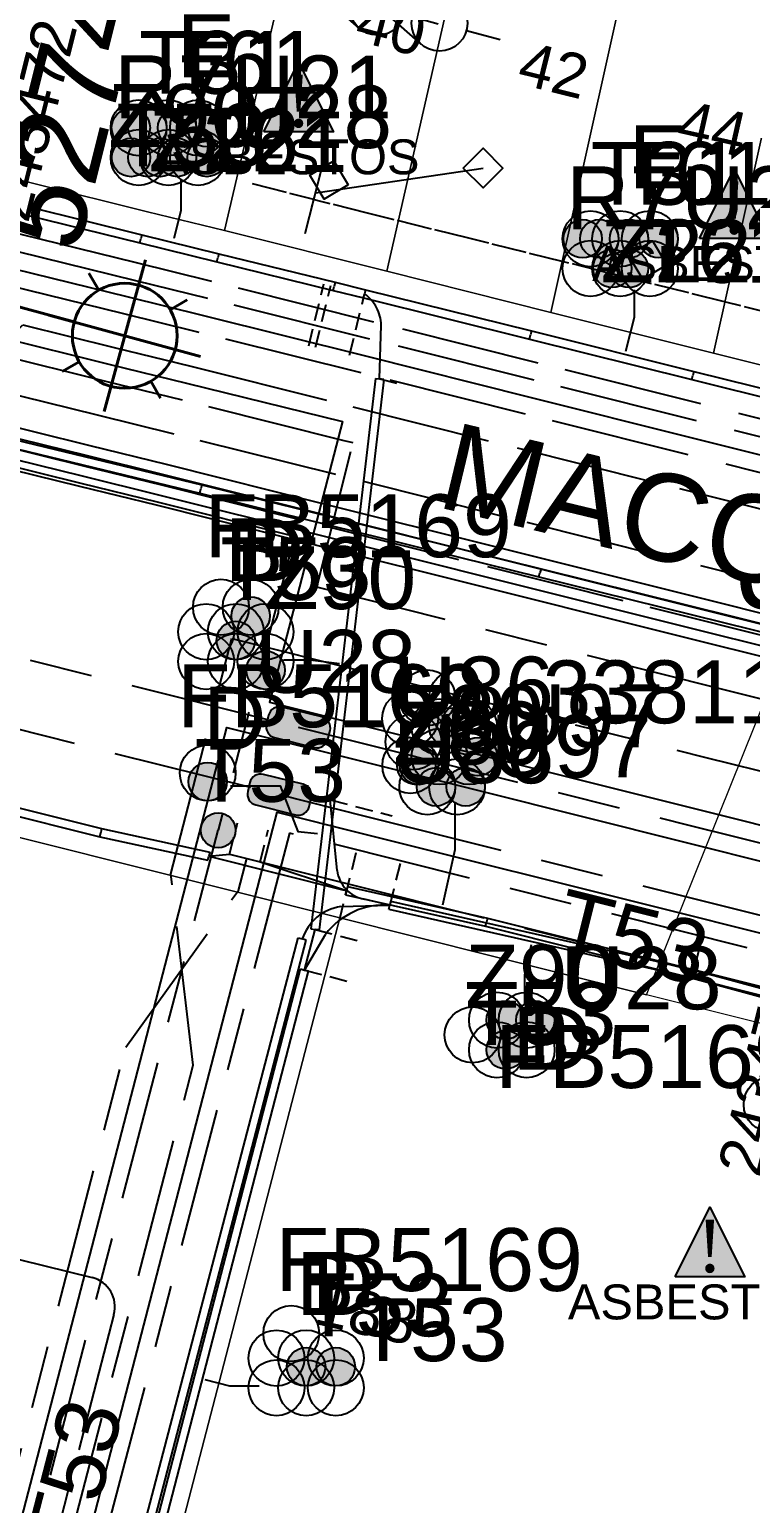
# Model space of a CAD drawing. Header units: metres. Extents: x 313711 to 315840, y 6256069 to 6257554.
# Drawn here: x 315198.37 to 315219.02, y 6256519.27 to 6256561.46 of the extents above; entities that cross this region are included whole.
import ezdxf
from ezdxf.enums import TextEntityAlignment as Align

# ---------------------------------------------------------------- set-up
doc = ezdxf.new("R2010")
doc.units = ezdxf.units.M
for name, pattern in [('Cable Exist OH', [1, 1, 0]), ('Cable Exist UG', [8.2, 4, -1.2, 1.8, -1.2]), ('DASHED', [0.75, 0.5, -0.25])]:
    doc.linetypes.add(name, pattern=pattern)
doc.layers.get('0').update_dxf_attribs({"color": 6})
for name, color, linetype in [('_User DUCT CONFIGS', 7, 'Continuous'), ('_User EARTHING', 7, 'Continuous'), ('Duct_SP_EXT', 7, 'Continuous'), ('Equip_HV_EXT', 7, 'Continuous'), ('Equip_LV_EXT', 7, 'Continuous'), ('Equip_SP_SL_EXT', 7, 'Continuous'), ('Mains_HV_EXT', 7, 'Continuous'), ('Mains_LV_EXT', 7, 'Continuous'), ('Mains_SL_EXT', 7, 'Continuous'), ('Mains_TR_EXT', 7, 'Continuous'), ('Services_SP_EXT', 7, 'Continuous'), ('SupportsUG_SP_LV_SL_EXT', 7, 'Continuous'), ('Trench_SP_EXT', 7, 'Continuous'), ('UG_Details_SP_MISC', 7, 'Continuous')]:
    doc.layers.add(name, color=color, linetype=linetype)
for name, color, linetype, lineweight in [('Cadastre Buildings_SP_EXT', 9, 'Continuous', 5), ('Cadastre Land Parcels_SP_EXT', 9, 'Continuous', 5), ('Cadastre Road Names_SP_HV_LV_SL_EXT', 9, 'Continuous', 5), ('Cadastre Roads_SP_EXT', 9, 'Continuous', 5)]:
    doc.layers.add(name, color=color, linetype=linetype, lineweight=lineweight)
doc.layers.add('UNKNOWN_FEATURES', color=1, linetype='DASHED', plot=False)
doc.styles.add('COLUMN_LABEL', font='arial.ttf')
doc.styles.add('iecARIAL', font='arial.ttf', dxfattribs={"height": 2})
doc.styles.add('iecNAME', font='times.ttf')
doc.styles.add('POLE_LABEL', font='arial.ttf')
doc.styles.get("Standard").update_dxf_attribs({"font": 'arial.ttf'})
doc.linetypes.add('Cable E UG', pattern='A,6,-0.5,["E",Standard,S=1.7,R=0,X=0.5,Y=-1],-2.9', length=9.4)
doc.linetypes.add('Cable P UG', pattern='A,6,-0.5,["P",Standard,S=1.7,R=0,X=0.5,Y=-1],-2.9', length=9.4)

# ---------------------------------------------------------------- blocks, each defined once
blk = doc.blocks.new('COLUMN_EXT')
blk.add_hatch(color=256).paths.add_polyline_path([(-1.485, 1.485), (-1.485, -1.485), (1.485, -1.485), (1.485, 1.485)])
blk.add_lwpolyline([(-1.485, -1.485), (1.485, -1.485), (1.485, 1.485), (-1.485, 1.485)], close=True)
for tag, height, style, flags, p in [('ASSET_NUM', 2.5, 'COLUMN_LABEL', 8, (2, 2)), ('STRUCTURE_PLANT_NUMBER', 0.2, 'POLE_LABEL', 9, (1.813, 0.031)), ('STREET_CODE', 0.2, 'COLUMN_LABEL', 9, (1.813, -0.2))]:
    blk.add_attdef(tag, text='', height=height, dxfattribs=dict(style=style, flags=flags)).set_placement(p, align=Align.MIDDLE_LEFT)
at = {"flags": 9}
for tag, p in [('OWNED_BY', (1.813, -0.6)), ('STATE', (1.813, -0.8)), ('COLUMN_TYPE', (1.813, -0.4)), ('STREETNAME', (1.813, -1.6)), ('USAGE', (1.813, -1)), ('LEGEND', (1.813, -1.2)), ('LOCATION', (1.813, -1.4)), ('SUBURB', (1.813, -1.8)), ('NOTES', (1.813, -2))]:
    blk.add_attdef(tag, text='', height=0.2, dxfattribs=at).set_placement(p, align=Align.MIDDLE_LEFT)
at = {"flags": 1}
blk.add_attdef('Z', (1.813, -2.351), '', height=0.2, dxfattribs=at)
blk = doc.blocks.new('DUCT_EXT')
blk.add_circle((0, 0.8), 0.8)
at = {"flags": 1}
blk.add_attdef('Z', (0, 0), '', height=0.2, dxfattribs=at)
at = {"flags": 9}
for tag, p in [('DUCT_CODE', (0, 0)), ('XSECT_TYPE', (0, -0.2)), ('FB_REFERENCE', (0, -0.4)), ('STATE', (0, -0.6)), ('NOTES', (0, -0.8))]:
    blk.add_attdef(tag, text='', height=0.2, dxfattribs=at).set_placement(p, align=Align.MIDDLE_LEFT)
blk = doc.blocks.new('SL_LANTERN_EXT')
at = {"lineweight": 40}
for p, q in [((0, 1.968), (0, 6.468)), ((-1.459, 5.676), (-1.061, 5.278)), ((1.458, 5.676), (1.06, 5.278)), ((-2.25, 4.218), (2.25, 4.218)), ((-1.459, 2.759), (-1.061, 3.157)), ((1.458, 2.759), (1.06, 3.157)), ((0, 0), (0, 2.721))]:
    blk.add_line(p, q, dxfattribs=at)
blk.add_circle((0, 4.218), 1.5, dxfattribs=at)
at = {"style": 'iecARIAL', "flags": 8}
blk.add_attdef('ASSET_NUM', (1.5, 1.5), '', height=2.5, dxfattribs=at)
for tag, p, height, flags in [('CONSTRUCTED_VOLTAGE', (0.981, -0.653), 0.2, 9), ('CONTROL_TYPE', (0.981, -0.853), 0.2, 9), ('LNUMBER', (2.181, -3.253), 2.5, 8), ('LANTERN_PURPOSE', (0.981, -1.053), 0.2, 9), ('LANTERN_TYPE', (0.981, -1.253), 0.2, 9), ('NO_PHASES', (0.981, -1.453), 0.2, 9), ('OPERATING_VOLTAGE', (0.981, -1.653), 0.2, 9), ('ORIENTATION', (0.981, -1.853), 0.2, 9), ('OWNED_BY', (0.981, -2.053), 0.2, 9), ('STATE', (0.981, -2.253), 0.2, 9), ('CEXIST', (0.981, -2.653), 0.2, 9), ('USAGE', (0.981, -2.453), 0.2, 9), ('CNEW', (0.981, -2.853), 0.2, 9), ('CNUMBER', (0.981, -3.053), 0.2, 9), ('CREMOVE', (0.981, -3.253), 0.2, 9), ('CREPLACE', (0.981, -3.453), 0.2, 9), ('LKINGHEIGHT', (0.981, -3.653), 0.2, 9), ('LBRACKET', (0.981, -3.853), 0.2, 9), ('LBRACKETVOCAB', (0.981, -4.053), 0.2, 9), ('LCATEGORY', (0.981, -4.253), 0.2, 9), ('LCHARGE1', (0.981, -4.453), 0.2, 9), ('LCHARGE1PERCENT', (0.981, -4.653), 0.2, 9), ('LCHARGE2', (0.981, -4.853), 0.2, 9), ('LCHARGE2PERCENT', (0.981, -5.053), 0.2, 9), ('LCHARGE3', (0.981, -5.253), 0.2, 9), ('LCHARGE3PERCENT', (0.981, -5.453), 0.2, 9), ('LEXIST', (0.981, -5.653), 0.2, 9), ('LLAMP', (0.981, -5.853), 0.2, 9), ('LLAMPVOCAB', (0.981, -6.053), 0.2, 9), ('LMAST', (0.981, -6.253), 0.2, 9), ('LMASTVOCAB', (0.981, -6.453), 0.2, 9), ('LNEW', (0.981, -6.653), 0.2, 9), ('LANTNUMBER', (0.981, -6.853), 0.2, 9), ('LOUTREACH', (0.981, -7.253), 0.2, 9), ('LOUTREACHVOCAB', (0.981, -7.453), 0.2, 9), ('LRATECODE', (0.981, -7.653), 0.2, 9), ('LREMOVE', (0.981, -7.853), 0.2, 9), ('LREPLACE', (0.981, -8.053), 0.2, 9), ('LTYPE', (0.981, -8.253), 0.2, 9), ('LTYPEVOCAB', (0.981, -8.453), 0.2, 9), ('LEGEND', (0.981, -8.653), 0.2, 9), ('LOCATION', (0.981, -8.853), 0.2, 9), ('NOTES', (0.981, -9.053), 0.2, 9), ('STREETNAME', (0.981, -9.253), 0.2, 9), ('SUBURB', (0.981, -9.453), 0.2, 1)]:
    blk.add_attdef(tag, p, '', height=height, dxfattribs=dict(flags=flags))
blk = doc.blocks.new('CCP_EXT')
at = {"flags": 9}
for tag, p in [('OWNED_BY', (0, -1)), ('USAGE', (0, -1.2)), ('LEGEND', (0, -1.4)), ('LIFE_SUPPORT', (0, -1.6)), ('STATE', (0, -1.8)), ('NOTES', (0, -2))]:
    blk.add_attdef(tag, text='', height=0.2, dxfattribs=at).set_placement(p, align=Align.MIDDLE_LEFT)
blk.add_wipeout([(0, 0.566), (0.566, 0), (0, -0.566), (-0.566, 0)])
blk.add_lwpolyline([(-0.566, 0), (0, 0.566), (0.566, 0), (0, -0.566), (-0.566, 0)])
at = {"flags": 1}
blk.add_attdef('Z', (0, 0), '', height=0.2, dxfattribs=at)
at = {"flags": 9}
for tag, p in [('CCP_TYPE', (0, 0)), ('CONSTRUCTED_VOLTAGE', (0, -0.2)), ('NO_PHASES', (0, -0.4)), ('OPERATING_VOLTAGE', (0, -0.6)), ('ORIENTATION', (0, -0.8))]:
    blk.add_attdef(tag, text='', height=0.2, dxfattribs=at).set_placement(p, align=Align.MIDDLE_LEFT)
blk = doc.blocks.new('HV_STJ_EXT')
h = blk.add_hatch(color=256)
edge = h.paths.add_edge_path()
edge.add_ellipse((-0.586, 0.131), major_axis=(0.226, 0.226), ratio=1, start_angle=45, end_angle=135)
edge.add_line((-0.906, 0.131), (-0.906, -0.131))
edge.add_ellipse((-0.586, -0.131), major_axis=(0.226, 0.226), ratio=1, start_angle=135, end_angle=225)
edge.add_line((-0.586, -0.451), (0.586, -0.451))
edge.add_ellipse((0.586, -0.131), major_axis=(-0.226, 0.226), ratio=1, start_angle=135, end_angle=225)
edge.add_line((0.906, -0.131), (0.906, 0.131))
edge.add_ellipse((0.586, 0.131), major_axis=(-0.226, 0.226), ratio=1, start_angle=225, end_angle=315)
edge.add_line((0.586, 0.451), (-0.586, 0.451))
blk.add_lwpolyline([(-0.906, 0.131), (-0.906, -0.131, 0.414214), (-0.586, -0.451), (0.586, -0.451, 0.414214), (0.906, -0.131), (0.906, 0.131, 0.414214), (0.586, 0.451), (-0.586, 0.451, 0.414214)], format="xyb", close=True)
for tag, flags, p in [('ORIENTATION', 9, (1.5, 0)), ('USAGE', 9, (1.5, -0.2)), ('LEGEND', 9, (1.5, -0.4)), ('Z', 1, (1.5, -0.8)), ('NOTES', 9, (1.5, -0.6))]:
    blk.add_attdef(tag, text='', height=0.2, dxfattribs=dict(flags=flags)).set_placement(p, align=Align.MIDDLE_LEFT)
blk = doc.blocks.new('WARNING_FEATURE_EXT')
h = blk.add_hatch(color=2)
h.dxf.hatch_style = 1
h.paths.add_polyline_path([(0.001, 1.995), (-0.994, -0.001), (0.997, -0.001)])
at = {"color": 18, "true_color": 0x000000}
blk.add_lwpolyline([(-0.994, -0.001), (0.001, 1.995), (0.997, -0.001)], close=True, dxfattribs=at)
at = {"color": 18, "true_color": 0x000000, "insert": (0.001, 0.872), "char_height": 1.5, "attachment_point": 5, "line_spacing_factor": 1.5, "style": 'iecNAME'}
blk.add_mtext_dynamic_manual_height_columns('!', width=1.5, gutter_width=4, heights=[0], dxfattribs=at)
at = {"color": 2, "flags": 1}
for tag, p in [('STATE', (1.191, 2.008)), ('HAZMAT_ID', (1.191, 0.723))]:
    blk.add_attdef(tag, p, '', height=0.8, dxfattribs=at)
at = {"color": 2}
blk.add_attdef('WARNING_TYPE', text='', height=1, dxfattribs=at).set_placement((-4.067, -1.217), (4.875, -1.217), align=Align.ALIGNED)
at = {"color": 2, "flags": 1}
blk.add_attdef('WARNING_DESC', text='', height=0.8, dxfattribs=at).set_placement((1.191, -0.562), align=Align.MIDDLE_CENTER)
blk = doc.blocks.new('End Shackle_EXT')
at = {"flags": 9}
for tag, p in [('OPERATING_VOLTAGE', (0, -0.6)), ('ORIENTATION', (0, -0.8)), ('OWNED_BY', (0, -1)), ('STATE', (0, -1.2)), ('USAGE', (0, -1.4)), ('NOTES', (0, -1.6))]:
    blk.add_attdef(tag, text='', height=0.2, dxfattribs=at).set_placement(p, align=Align.MIDDLE_LEFT)
blk.add_wipeout([(0, 0.253), (1.815, 0.253), (1.815, -0.253), (0, -0.253)])
blk.add_line((1.815, -1), (1.815, 1))
at = {"flags": 1}
blk.add_attdef('Z', (0, 0), '', height=0.2, dxfattribs=at)
at = {"flags": 9}
for tag, p in [('CONNECTOR_TYPE', (0, 0)), ('CONSTRUCTED_VOLTAGE', (0, -0.2)), ('NO_PHASES', (0, -0.4))]:
    blk.add_attdef(tag, text='', height=0.2, dxfattribs=at).set_placement(p, align=Align.MIDDLE_LEFT)
blk = doc.blocks.new('CABLE_LARGE_EXT')
h = blk.add_hatch(color=256)
edge = h.paths.add_edge_path()
edge.add_arc((0, 0.55), 0.55, 0, 360)
blk.add_circle((0, 0.55), 0.55)
at = {"flags": 1}
blk.add_attdef('Z', (0, 0), '', height=0.2, dxfattribs=at)
at = {"flags": 9}
for tag, p in [('COND_CODE', (0, 0)), ('STATE', (0, -0.4)), ('FB_REFERENCE', (0, -0.2)), ('XSECT_SIZE', (0, -0.6)), ('NOTES', (0, -0.8))]:
    blk.add_attdef(tag, text='', height=0.2, dxfattribs=at).set_placement(p, align=Align.MIDDLE_LEFT)
blk = doc.blocks.new('CONNECTOR_NODE_EXT')
h = blk.add_hatch(color=256)
edge = h.paths.add_edge_path()
edge.add_arc((0, 0), 0.5, 0, 360)
blk.add_circle((0, 0), 0.5)
at = {"flags": 1}
blk.add_attdef('Z', (0, 0), '', height=0.2, dxfattribs=at)
at = {"flags": 9}
for tag, p in [('CONNECTOR_TYPE', (0, 0)), ('CONSTRUCTED_VOLTAGE', (0, -0.2)), ('NO_PHASES', (0, -0.4)), ('OPERATING_VOLTAGE', (0, -0.6)), ('ORIENTATION', (0, -0.8)), ('SUBTYPE', (0, -1)), ('USAGE', (0, -1.2)), ('NOTES', (0, -1.4))]:
    blk.add_attdef(tag, text='', height=0.2, dxfattribs=at).set_placement(p, align=Align.MIDDLE_LEFT)
blk = doc.blocks.new('LV_UG_DFUSE_CLOSED_EXT')
for points in [[(5.04, 0.726), (2.156, -0.717)], [(5.049, -0.707), (2.156, 0.717)], [(1, 0), (0, 0)], [(6.2, 0.013), (7.2, 0.013)]]:
    blk.add_lwpolyline(points)
for centre in [(1.8, 0), (5.4, 0.011)]:
    blk.add_circle(centre, 0.8)
at = {"flags": 9}
for tag, p in [('ACTUAL_STATUS', (0, 0)), ('CONSTRUCTED_VOLTAGE', (0, -0.2)), ('NO_PHASES', (0, -0.4)), ('OPERATING_VOLTAGE', (0, -0.6)), ('ORIENTATION', (0, -0.8)), ('STATE', (0, -1)), ('SWITCH_TYPE', (0, -1.2)), ('USAGE', (0, -1.4)), ('NOTES', (0, -1.6))]:
    blk.add_attdef(tag, text='', height=0.2, dxfattribs=at).set_placement(p, align=Align.MIDDLE_LEFT)
at = {"flags": 1}
blk.add_attdef('Z', (0, 0), '', height=0.2, dxfattribs=at)

msp = doc.modelspace()

# ---------------------------------------------------------------- linework, layer by layer
at = {"layer": '_User DUCT CONFIGS'}
for points in [[(315202.708, 6256557.157), (315202.708, 6256556.268), (315202.505, 6256555.475)], [(315215.683, 6256554.007), (315215.683, 6256553.216), (315215.436, 6256552.242)], [(315205.646, 6256543.423), (315206.403, 6256543.423), (315207.243, 6256543.317)], [(315204.124, 6256539.811), (315205.546, 6256539.811), (315206.053, 6256538.501), (315206.619, 6256538.449)], [(315210.555, 6256539.312), (315210.555, 6256537.976), (315210.2, 6256536.4)], [(315212.556, 6256533.592), (315212.556, 6256534.405), (315212.748, 6256535.275)], [(315204.948, 6256522.629), (315204.107, 6256522.629), (315203.401, 6256522.81)]]:
    msp.add_lwpolyline(points, dxfattribs=at)
at = {"layer": 'Cadastre Buildings_SP_EXT', "linetype": 'Continuous'}
msp.add_lwpolyline([(315217.956, 6256552.201), (315222.929, 6256550.959), (315223.004, 6256551.299), (315222.868, 6256551.333), (315225.501, 6256563.175), (315229.86, 6256583.651), (315225.2, 6256584.671), (315217.956, 6256552.201)], close=True, dxfattribs=at)
at = {"layer": 'Cadastre Land Parcels_SP_EXT', "linetype": 'Continuous'}
for points in [[(315213.651, 6256576.67), (315214.246, 6256579.387), (315214.196, 6256579.398), (315214.533, 6256580.878), (315215.687, 6256586.749), (315211.871, 6256587.582), (315209.671, 6256578.634), (315206.823, 6256567.965), (315205.978, 6256564.354), (315203.954, 6256555.703), (315208.599, 6256554.541), (315213.651, 6256576.67)], [(315216.025, 6256565.593), (315220.823, 6256585.627), (315215.687, 6256586.749), (315214.533, 6256580.878), (315214.196, 6256579.398), (315214.246, 6256579.387), (315213.651, 6256576.67), (315208.599, 6256554.541), (315213.304, 6256553.363), (315216.025, 6256565.593)], [(315225.2, 6256584.671), (315220.823, 6256585.627), (315216.025, 6256565.593), (315213.304, 6256553.363), (315217.956, 6256552.201), (315225.2, 6256584.671)], [(315176.306, 6256570.139), (315174.965, 6256564.576), (315176.203, 6256562.542), (315198.527, 6256557.041), (315201.753, 6256556.245), (315203.954, 6256555.703), (315205.978, 6256564.354), (315202.376, 6256565.239), (315193.188, 6256567.501), (315192.844, 6256566.122), (315176.306, 6256570.139)], [(315221.13, 6256511.074), (315226.394, 6256531.243), (315216.042, 6256533.835), (315207.255, 6256536.036), (315199.169, 6256504.943), (315202.436, 6256504.133), (315218.293, 6256500.204), (315221.13, 6256511.074)]]:
    msp.add_lwpolyline(points, close=True, dxfattribs=at)
msp.add_lwpolyline([(315200.68, 6256463.133), (315196.583, 6256482.691), (315196.171, 6256485.723), (315196.091, 6256488.783), (315196.251, 6256491.84), (315196.65, 6256494.874), (315197.328, 6256497.859), (315199.169, 6256504.943), (315207.255, 6256536.036), (315184.182, 6256541.818), (315163.464, 6256546.982)], dxfattribs=at)
at = {"layer": 'Duct_SP_EXT'}
for p, q in [((315198.364, 6256556.381), (315201.591, 6256555.585)), ((315198.307, 6256556.148), (315201.533, 6256555.352)), ((315201.533, 6256555.352), (315201.562, 6256555.468)), ((315201.591, 6256555.585), (315201.562, 6256555.468)), ((315201.591, 6256555.585), (315203.792, 6256555.043)), ((315201.533, 6256555.352), (315203.734, 6256554.81)), ((315203.792, 6256555.043), (315203.763, 6256554.926)), ((315203.792, 6256555.043), (315207.124, 6256554.225)), ((315203.734, 6256554.81), (315203.763, 6256554.926)), ((315203.734, 6256554.81), (315207.067, 6256553.992)), ((315207.067, 6256553.992), (315207.096, 6256554.109)), ((315207.124, 6256554.225), (315207.096, 6256554.109)), ((315207.124, 6256554.225), (315207.997, 6256554.009)), ((315207.067, 6256553.992), (315207.939, 6256553.776)), ((315207.939, 6256553.776), (315207.968, 6256553.893)), ((315207.939, 6256553.776), (315207.968, 6256553.893)), ((315207.939, 6256553.776), (315212.69, 6256552.6)), ((315207.997, 6256554.009), (315207.968, 6256553.893)), ((315207.997, 6256554.009), (315207.968, 6256553.893)), ((315207.997, 6256554.009), (315212.748, 6256552.833)), ((315185.808, 6256552.637), (315203.308, 6256548.427)), ((315212.69, 6256552.6), (315212.719, 6256552.717)), ((315212.69, 6256552.6), (315217.342, 6256551.442)), ((315212.748, 6256552.833), (315212.719, 6256552.717)), ((315212.748, 6256552.833), (315217.4, 6256551.674)), ((315185.752, 6256552.403), (315203.252, 6256548.193)), ((315217.4, 6256551.674), (315217.371, 6256551.558)), ((315217.4, 6256551.674), (315222.112, 6256550.5)), ((315208.279, 6256551.473), (315206.864, 6256539.426)), ((315208.517, 6256551.445), (315207.103, 6256539.398)), ((315208.279, 6256551.473), (315208.398, 6256551.459)), ((315208.517, 6256551.445), (315208.398, 6256551.459)), ((315217.342, 6256551.442), (315217.371, 6256551.558)), ((315217.342, 6256551.442), (315222.054, 6256550.267)), ((315203.252, 6256548.193), (315203.28, 6256548.31)), ((315203.308, 6256548.427), (315203.28, 6256548.31)), ((315203.308, 6256548.427), (315213.019, 6256546.026)), ((315203.252, 6256548.193), (315212.961, 6256545.794)), ((315212.961, 6256545.794), (315212.99, 6256545.91)), ((315212.961, 6256545.794), (315227.521, 6256542.184)), ((315213.019, 6256546.026), (315212.99, 6256545.91)), ((315213.019, 6256546.026), (315227.579, 6256542.416)), ((315196.414, 6256539.35), (315200.381, 6256538.356)), ((315196.47, 6256539.584), (315200.435, 6256538.59)), ((315206.864, 6256539.427), (315206.429, 6256535.717)), ((315207.103, 6256539.399), (315206.667, 6256535.689)), ((315206.864, 6256539.427), (315206.984, 6256539.413)), ((315206.864, 6256539.426), (315206.984, 6256539.412)), ((315207.103, 6256539.399), (315206.984, 6256539.413)), ((315207.103, 6256539.398), (315206.984, 6256539.412)), ((315200.435, 6256538.59), (315200.408, 6256538.473)), ((315200.435, 6256538.59), (315203.531, 6256537.917)), ((315200.381, 6256538.356), (315200.408, 6256538.473)), ((315200.381, 6256538.356), (315203.48, 6256537.683)), ((315203.48, 6256537.683), (315203.506, 6256537.8)), ((315203.531, 6256537.917), (315203.506, 6256537.8)), ((315207.423, 6256536.695), (315207.449, 6256536.812)), ((315207.475, 6256536.929), (315207.449, 6256536.812)), ((315207.475, 6256536.929), (315211.483, 6256536.028)), ((315207.423, 6256536.695), (315211.428, 6256535.795)), ((315208.659, 6256536.282), (315208.686, 6256536.399)), ((315208.712, 6256536.516), (315208.686, 6256536.399)), ((315208.712, 6256536.516), (315217.203, 6256534.596)), ((315208.659, 6256536.282), (315217.145, 6256534.363)), ((315211.483, 6256536.028), (315211.456, 6256535.911)), ((315211.483, 6256536.028), (315219.632, 6256533.988)), ((315206.429, 6256535.717), (315206.548, 6256535.703)), ((315206.667, 6256535.689), (315206.548, 6256535.703)), ((315211.428, 6256535.795), (315211.456, 6256535.911)), ((315211.428, 6256535.795), (315219.576, 6256533.754)), ((315198.372, 6256506.099), (315206.064, 6256535.459)), ((315198.605, 6256506.04), (315206.297, 6256535.399)), ((315206.064, 6256535.459), (315206.18, 6256535.429)), ((315206.297, 6256535.399), (315206.18, 6256535.429)), ((315198.554, 6256505.44), (315206.13, 6256534.572)), ((315198.787, 6256505.38), (315206.362, 6256534.511)), ((315206.13, 6256534.572), (315206.246, 6256534.541)), ((315206.362, 6256534.511), (315206.246, 6256534.541)), ((315217.145, 6256534.363), (315217.174, 6256534.48)), ((315217.145, 6256534.363), (315226.309, 6256531.863)), ((315217.203, 6256534.596), (315217.174, 6256534.48)), ((315217.203, 6256534.596), (315226.372, 6256532.094))]:
    msp.add_line(p, q, dxfattribs=at)
at = {"layer": 'Mains_HV_EXT', "linetype": 'Cable Exist UG'}
for points in [[(315196.545, 6256506.476), (315197.377, 6256509.908), (315197.377, 6256509.908), (315203.057, 6256531.815), (315202.416, 6256537.294), (315204.166, 6256544.026), (315208.956, 6256542.826), (315208.956, 6256542.826), (315217.742, 6256540.626), (315228.095, 6256538.034), (315232.467, 6256536.938), (315236.695, 6256535.877), (315240.211, 6256534.997), (315244.417, 6256533.942), (315248.86, 6256532.828), (315257.627, 6256530.63), (315264.429, 6256528.927), (315296.471, 6256520.913), (315314.97, 6256516.283), (315328.776, 6256512.832), (315332.858, 6256511.809), (315354.205, 6256506.469), (315355.15, 6256506.232)], [(315205.529, 6256539.561), (315207.984, 6256538.946), (315216.771, 6256536.745), (315216.771, 6256536.745), (315227.123, 6256534.154), (315231.494, 6256533.058), (315231.494, 6256533.058), (315235.723, 6256531.997), (315239.239, 6256531.117), (315243.444, 6256530.062), (315247.887, 6256528.948), (315256.655, 6256526.75), (315263.458, 6256525.047), (315295.5, 6256517.032), (315313.999, 6256512.403), (315327.805, 6256508.952), (315331.886, 6256507.929), (315353.235, 6256502.588), (315359.157, 6256501.107), (315372.834, 6256497.689)], [(315195.071, 6256509.05), (315201.124, 6256532.328), (315201.124, 6256532.328), (315204.351, 6256536.817), (315204.592, 6256537.734), (315207.498, 6256537.006), (315207.498, 6256537.006), (315216.285, 6256534.805), (315226.637, 6256532.214), (315231.008, 6256531.118), (315235.236, 6256530.057), (315238.752, 6256529.177), (315242.958, 6256528.122), (315247.4, 6256527.008), (315256.169, 6256524.81)]]:
    msp.add_lwpolyline(points, dxfattribs=at)
at = {"layer": 'Mains_HV_EXT', "linetype": 'Cable P UG'}
for points in [[(315189.156, 6256441.621), (315186.465, 6256445.044), (315179.6, 6256477.795), (315192.447, 6256480.488), (315192.447, 6256480.488), (315192.145, 6256481.926), (315191.679, 6256485.361), (315191.588, 6256488.842), (315191.766, 6256492.252), (315192.216, 6256495.667), (315192.955, 6256498.923), (315194.814, 6256506.076), (315195.254, 6256507.769), (315195.254, 6256507.769), (315204.022, 6256541.485), (315208.348, 6256540.401), (315217.135, 6256538.2), (315227.488, 6256535.609), (315231.859, 6256534.513), (315236.087, 6256533.452), (315239.603, 6256532.572), (315243.809, 6256531.517), (315248.251, 6256530.403), (315257.019, 6256528.205)], [(315191.242, 6256441.363), (315188.423, 6256445.455), (315181.967, 6256476.248), (315194.814, 6256478.941), (315194.117, 6256482.266), (315193.675, 6256485.522), (315193.589, 6256488.816), (315193.759, 6256492.069), (315194.187, 6256495.315), (315194.898, 6256498.45), (315196.75, 6256505.572), (315197.19, 6256507.265), (315205.459, 6256539.063), (315207.862, 6256538.461), (315216.65, 6256536.26), (315227.002, 6256533.669), (315231.372, 6256532.573), (315235.601, 6256531.512), (315239.117, 6256530.632), (315243.322, 6256529.577), (315247.765, 6256528.463), (315256.533, 6256526.265)]]:
    msp.add_lwpolyline(points, dxfattribs=at)
at = {"layer": 'Mains_LV_EXT', "linetype": 'Cable Exist UG'}
for points in [[(315202.397, 6256502.083), (315194.841, 6256504.207), (315203.773, 6256538.54)], [(315227.142, 6256533.118), (315226.88, 6256533.183), (315205.818, 6256538.457), (315196.172, 6256501.661), (315215.456, 6256496.786), (315217.419, 6256498.36)]]:
    msp.add_lwpolyline(points, dxfattribs=at)
at = {"layer": 'Trench_SP_EXT', "linetype": 'Cable Exist UG'}
for points in [[(315208.398, 6256551.459), (315208.441, 6256552.996), (315208.441, 6256552.996, 0.237742), (315207.968, 6256553.893)], [(315188.318, 6256543.739), (315184.752, 6256544.642), (315184.752, 6256544.642, 0.42093), (315179.636, 6256541.638), (315179.636, 6256541.638), (315178.629, 6256537.661), (315178.629, 6256537.661, 0.136755), (315178.643, 6256536.767), (315178.643, 6256536.767), (315180.02, 6256531.144), (315180.02, 6256531.144, 0.29935), (315180.698, 6256530.539), (315180.698, 6256530.539), (315200.165, 6256525.743), (315200.165, 6256525.743, -0.412505), (315200.789, 6256524.681), (315200.789, 6256524.681), (315195.824, 6256505.587), (315192.887, 6256483.079), (315198.074, 6256457.854)], [(315208.686, 6256536.399), (315207.955, 6256536.569), (315207.955, 6256536.569, -0.323428), (315207.179, 6256537.389), (315207.179, 6256537.389), (315206.984, 6256539.412)], [(315206.18, 6256535.429, -0.284455), (315207.282, 6256536.356), (315207.282, 6256536.356), (315208.686, 6256536.399)], [(315206.246, 6256534.541), (315206.843, 6256535.553), (315206.843, 6256535.553, -0.254146), (315208.686, 6256536.399)]]:
    msp.add_lwpolyline(points, format="xyb", dxfattribs=at)
for points in [[(315203.506, 6256537.8), (315204.102, 6256537.857), (315204.975, 6256537.638), (315207.449, 6256536.812)], [(315206.246, 6256534.541), (315206.548, 6256535.703)]]:
    msp.add_lwpolyline(points, dxfattribs=at)
at = {"layer": 'UG_Details_SP_MISC', "linetype": 'Cable Exist UG', "flags": 128}
msp.add_lwpolyline([(315203.506, 6256537.8), (315207.449, 6256536.812)], dxfattribs=at)
at = {"layer": 'UNKNOWN_FEATURES'}
for points in [[(315206.366, 6256552.407), (315206.803, 6256554.181)], [(315206.563, 6256552.372), (315206.997, 6256554.133)], [(315207.535, 6256552.138), (315207.968, 6256553.893)], [(315208.398, 6256551.459), (315208.98, 6256551.315)], [(315206.984, 6256539.413), (315208.76, 6256538.951)], [(315204.102, 6256537.857), (315204.327, 6256538.752)], [(315204.975, 6256537.638), (315205.205, 6256538.556)], [(315207.72, 6256537.893), (315207.255, 6256536.036)], [(315208.985, 6256537.593), (315208.686, 6256536.399)], [(315206.548, 6256535.703), (315207.817, 6256535.373)], [(315217.561, 6256535.204), (315217.367, 6256534.427)], [(315206.246, 6256534.541), (315207.538, 6256534.205)]]:
    msp.add_lwpolyline(points, dxfattribs=at)

# ---------------------------------------------------------------- block references
at = {"layer": '_User DUCT CONFIGS'}
for name, p, rotation in [('DUCT_EXT', (315202.295, 6256558.647), 90.0314743671105), ('CABLE_LARGE_EXT', (315201.822, 6256558.647), 90.0000000000002), ('CABLE_LARGE_EXT', (315202.295, 6256558.647), 89.95371849291912), ('DUCT_EXT', (315203.146, 6256558.647), 90.0314743671105), ('CABLE_LARGE_EXT', (315203.146, 6256558.647), 89.95371849291912), ('DUCT_EXT', (315203.996, 6256558.648), 90.0314743671105), ('CABLE_LARGE_EXT', (315203.996, 6256558.648), 89.95371849291912), ('DUCT_EXT', (315202.296, 6256557.797), 90.03147383350176), ('CABLE_LARGE_EXT', (315201.828, 6256557.797), 90.0000000000002), ('CABLE_LARGE_EXT', (315202.296, 6256557.797), 90.0000000000002), ('DUCT_EXT', (315203.146, 6256557.797), 90.0314743671105), ('CABLE_LARGE_EXT', (315202.667, 6256557.797), 89.95371849291912), ('CABLE_LARGE_EXT', (315203.146, 6256557.797), 89.95371849291912), ('DUCT_EXT', (315203.996, 6256557.798), 90.03147383350176), ('CABLE_LARGE_EXT', (315203.996, 6256557.798), 90.0000000000002), ('DUCT_EXT', (315215.236, 6256555.471), 90.0314743671105), ('DUCT_EXT', (315216.086, 6256555.472), 90.0314743671105), ('DUCT_EXT', (315216.936, 6256555.472), 90.0314743671105), ('CABLE_LARGE_EXT', (315214.763, 6256555.471), 90.0000000000002), ('DUCT_EXT', (315215.237, 6256554.621), 90.03147383350176), ('DUCT_EXT', (315216.087, 6256554.622), 90.0314743671105), ('DUCT_EXT', (315216.937, 6256554.622), 90.03147383350176), ('DUCT_EXT', (315203.854, 6256544.123), 0.03147436705543784), ('DUCT_EXT', (315204.704, 6256544.124), 0.03147383344699506), ('DUCT_EXT', (315203.429, 6256543.423), 0.03147436705543784), ('DUCT_EXT', (315204.279, 6256543.423), 0.03147436705543784), ('DUCT_EXT', (315205.129, 6256543.424), 0.03147383344699506), ('DUCT_EXT', (315203.43, 6256542.573), 0.03147383344699506), ('DUCT_EXT', (315204.28, 6256542.573), 0.03147436705543784), ('DUCT_EXT', (315205.13, 6256542.574), 0.03147436705543784), ('DUCT_EXT', (315210.564, 6256542.333), 90.0000000000002), ('DUCT_EXT', (315211.414, 6256542.333), 90.0000000000002), ('DUCT_EXT', (315210.071, 6256541.74), 90.0000000000002), ('DUCT_EXT', (315210.914, 6256541.498), 90.0000000000002), ('DUCT_EXT', (315211.764, 6256541.498), 90.0000000000002), ('DUCT_EXT', (315210.166, 6256541.073), 90.0000000000002), ('CABLE_LARGE_EXT', (315210.914, 6256541.498), 89.94501370041212), ('DUCT_EXT', (315210.077, 6256540.395), 90.0000000000002), ('DUCT_EXT', (315210.914, 6256540.648), 90.0000000000002), ('DUCT_EXT', (315211.764, 6256540.648), 90.0000000000002), ('CABLE_LARGE_EXT', (315211.764, 6256540.648), 89.96972528503073), ('DUCT_EXT', (315203.474, 6256539.382), 0.03147436705543784), ('CABLE_LARGE_EXT', (315209.995, 6256540.395), 90.00374356399374), ('CABLE_LARGE_EXT', (315210.077, 6256540.395), 90.00961709314949), ('DUCT_EXT', (315210.564, 6256539.783), 90.0000000000002), ('CABLE_LARGE_EXT', (315210.564, 6256539.783), 89.94501370041212), ('DUCT_EXT', (315211.414, 6256539.783), 90.0000000000002), ('CABLE_LARGE_EXT', (315211.414, 6256539.783), 90.0000000000002), ('DUCT_EXT', (315212.558, 6256533.109), 90.03147383350176), ('DUCT_EXT', (315213.408, 6256533.109), 90.0314743671105), ('DUCT_EXT', (315211.858, 6256532.683), 90.03147383350176), ('CABLE_LARGE_EXT', (315212.558, 6256533.109), 90.04387943399819), ('CABLE_LARGE_EXT', (315213.408, 6256533.109), 90.04387943399819), ('DUCT_EXT', (315212.558, 6256532.259), 90.0314743671105), ('DUCT_EXT', (315213.408, 6256532.259), 90.0314743671105), ('CABLE_LARGE_EXT', (315212.558, 6256532.259), 90.04387943399819), ('DUCT_EXT', (315220.424, 6256530.695), 90.03147383350176), ('DUCT_EXT', (315205.867, 6256523.334), 0.03147436705543784), ('DUCT_EXT', (315205.442, 6256522.634), 0.03147436705543784), ('DUCT_EXT', (315206.292, 6256522.635), 0.03147436705543784), ('DUCT_EXT', (315207.142, 6256522.635), 0.03147383344699506), ('DUCT_EXT', (315205.442, 6256521.784), 0.03147383344699506), ('DUCT_EXT', (315206.292, 6256521.785), 0.03147436705543784), ('DUCT_EXT', (315207.142, 6256521.785), 0.03147436705543784)]:
    msp.add_blockref(name, p, dxfattribs=dict(at, rotation=rotation))
for p in [(315204.704, 6256544.124), (315204.279, 6256543.423), (315205.13, 6256542.574), (315203.475, 6256539.382), (315206.292, 6256522.635), (315207.142, 6256522.635)]:
    msp.add_blockref('CABLE_LARGE_EXT', p, dxfattribs=at)
at = {"layer": '_User EARTHING'}
ref = msp.add_blockref('WARNING_FEATURE_EXT', (315217.855, 6256525.758), dxfattribs=at)
ref.add_attrib('WARNING_TYPE', 'ASBESTOS', (315213.788, 6256524.541), dxfattribs={"layer": '0', "color": 2, "height": 1})
at = {"layer": 'Equip_HV_EXT'}
for p, rotation in [((315206.066, 6256541.488), 165.9435834946314), ((315205.529, 6256539.561), 166.0362955160074)]:
    msp.add_blockref('HV_STJ_EXT', p, dxfattribs=dict(at, rotation=rotation))
at = {"layer": 'Equip_LV_EXT', "rotation": 344.772773445486}
for p in [(315203.123, 6256563.504), (315204.899, 6256563.049)]:
    msp.add_blockref('LV_UG_DFUSE_CLOSED_EXT', p, dxfattribs=at)
at = {"layer": 'Equip_LV_EXT'}
msp.add_blockref('CONNECTOR_NODE_EXT', (315203.773, 6256538.54), dxfattribs=at)
at = {"layer": 'Equip_SP_SL_EXT'}
ref = msp.add_blockref('SL_LANTERN_EXT', (315197.027, 6256553.806), dxfattribs=dict(at, rotation=254.7398498297249))
ref.add_attrib('ASSET_NUM', '52744', dxfattribs={"layer": '0', "height": 2.5, "rotation": 75.8923, "style": 'iecARIAL'}).set_placement((315198.527, 6256555.306), align=Align.MIDDLE_LEFT)
at = {"layer": 'SupportsUG_SP_LV_SL_EXT'}
ref = msp.add_blockref('COLUMN_EXT', (315197.027, 6256553.806), dxfattribs=dict(at, xscale=0.5, yscale=0.5, zscale=0.5, rotation=165.8949248817692))
ref.add_attrib('ASSET_NUM', '243472', dxfattribs={"layer": '0', "height": 1.25, "rotation": 75.9015, "style": 'COLUMN_LABEL'}).set_placement((315197.112, 6256556.195), align=Align.TOP_LEFT)
ref = msp.add_blockref('COLUMN_EXT', (315221.199, 6256536.152), dxfattribs=dict(at, xscale=0.5, yscale=0.5, zscale=0.5, rotation=165.9438568762627))
ref.add_attrib('ASSET_NUM', '243474', dxfattribs={"layer": '0', "height": 1.25, "rotation": 75.845, "style": 'COLUMN_LABEL'}).set_placement((315220.093, 6256534.371), align=Align.MIDDLE_RIGHT)

# ---------------------------------------------------------------- texts
at = {"layer": '_User DUCT CONFIGS'}
for s, p in [('E', (315202.588, 6256560.093)), ('T31', (315201.504, 6256559.619)), ('T61', (315202.354, 6256559.619)), ('R7', (315200.796, 6256558.919)), ('U21', (315204.142, 6256558.915)), ('E', (315215.529, 6256556.917)), ('T31', (315214.445, 6256556.443)), ('T61', (315215.295, 6256556.444)), ('U21', (315217.034, 6256555.743)), ('FB5169', (315203.377, 6256546.356)), ('B', (315203.965, 6256545.671)), ('D', (315204.415, 6256545.671)), ('T53', (315203.831, 6256545.128)), ('Z90', (315205.114, 6256544.871)), ('U28', (315204.829, 6256542.475)), ('FB5169', (315202.594, 6256541.49)), ('U86', (315208.777, 6256541.711)), ('338115', (315213.062, 6256541.602)), ('Z80', (315208.779, 6256540.902)), ('U97', (315211.925, 6256540.916)), ('D', (315203.339, 6256540.847)), ('Z80', (315208.783, 6256540.422)), ('U97', (315211.575, 6256540.052)), ('U86', (315208.788, 6256539.885)), ('T53', (315203.102, 6256539.356)), ('Z90', (315210.846, 6256533.463)), ('U28', (315213.581, 6256533.416)), ('T53', (315210.846, 6256532.394)), ('B', (315212.203, 6256531.684)), ('D', (315212.653, 6256531.684)), ('FB5169', (315211.707, 6256531.164)), ('FB5169', (315205.413, 6256525.353)), ('B', (315206.001, 6256524.667)), ('D', (315206.451, 6256524.667)), ('T53', (315206.171, 6256524.057)), ('T53', (315207.729, 6256523.346))]:
    msp.add_text(s, height=1.8, dxfattribs=at).set_placement(p)
at = {"layer": 'Cadastre Land Parcels_SP_EXT'}
for s, rotation, p in [('40', 345.6967, (315207.636, 6256561.156)), ('42', 346.0972, (315212.292, 6256559.922)), ('44', 347.3321, (315216.851, 6256558.235)), ('188', 347.2756, (315206.462, 6256524.43))]:
    msp.add_text(s, height=1.25, rotation=rotation, dxfattribs=at).set_placement(p)
at = {"layer": 'Cadastre Road Names_SP_HV_LV_SL_EXT'}
msp.add_text('MACQUARIE ST', height=2.5, rotation=346.4768, dxfattribs=at).set_placement((315209.969, 6256547.811))
at = {"layer": 'Mains_LV_EXT'}
for rotation, p in [(345.9433, (315213.315, 6256535.135)), (75.4234, (315199.972, 6256517.739))]:
    msp.add_text('T53', height=1.8, rotation=rotation, dxfattribs=at).set_placement(p)

# ---------------------------------------------------------------- next in the draw order: block references
at = {"layer": 'Services_SP_EXT'}
msp.add_blockref('CCP_EXT', (315211.359, 6256557.494), dxfattribs=at)
for p, rotation in [((315206.946, 6256557.152), 165.7040771526175), ((315216.072, 6256554.859), 166.0144282896159)]:
    msp.add_blockref('CCP_EXT', p, dxfattribs=dict(at, rotation=rotation))

# ---------------------------------------------------------------- next in the draw order: linework, layer by layer
at = {"layer": 'Cadastre Roads_SP_EXT', "linetype": 'Continuous'}
msp.add_lwpolyline([(315222.929, 6256550.959), (315217.956, 6256552.201), (315213.304, 6256553.364), (315208.599, 6256554.541), (315203.954, 6256555.703), (315201.753, 6256556.245), (315198.527, 6256557.041), (315176.203, 6256562.542), (315170.346, 6256555.388), (315169.366, 6256554.193), (315163.464, 6256546.982), (315184.182, 6256541.818), (315207.255, 6256536.036), (315216.042, 6256533.835), (315222.929, 6256550.959)], close=True, dxfattribs=at)
at = {"layer": 'Mains_HV_EXT', "linetype": 'Cable P UG'}
for points in [[(315095.804, 6256579.003), (315149.097, 6256565.906), (315153.843, 6256564.74), (315154.081, 6256565.711), (315175.605, 6256560.114), (315175.605, 6256560.114), (315197.929, 6256554.613), (315201.155, 6256553.818), (315203.352, 6256553.277), (315207.992, 6256552.116), (315212.698, 6256550.938), (315217.35, 6256549.775), (315222.323, 6256548.533), (315227.63, 6256547.207), (315243.432, 6256543.273), (315261.364, 6256538.791), (315282.052, 6256533.59), (315296.962, 6256529.842), (315315.067, 6256525.292), (315329.245, 6256521.73), (315335.423, 6256520.177), (315350.444, 6256516.402), (315367.946, 6256512.002), (315388.001, 6256506.948)], [(315095.685, 6256578.517), (315148.978, 6256565.42), (315153.723, 6256564.254), (315175.29, 6256558.84), (315175.126, 6256558.172), (315175.126, 6256558.172), (315197.45, 6256552.672), (315200.676, 6256551.876), (315202.87, 6256551.336), (315207.332, 6256550.239), (315205.244, 6256542.21), (315208.591, 6256541.371), (315217.378, 6256539.171), (315217.378, 6256539.171), (315227.731, 6256536.579), (315232.102, 6256535.483), (315236.33, 6256534.422), (315239.846, 6256533.542), (315244.052, 6256532.487), (315248.495, 6256531.373), (315257.262, 6256529.175), (315264.065, 6256527.472), (315296.106, 6256519.458), (315313.849, 6256515.017)], [(315385.486, 6256501.8), (315365.116, 6256506.93), (315353.477, 6256509.85), (315333.107, 6256514.94), (315319.755, 6256518.3), (315308.103, 6256521.251), (315296.496, 6256524.22), (315290.412, 6256525.729), (315280.694, 6256528.088), (315270.975, 6256530.448), (315258.331, 6256533.479), (315248.634, 6256535.931), (315233.126, 6256539.88), (315227.309, 6256541.33), (315220.966, 6256543.1), (315215.993, 6256544.342), (315211.339, 6256545.506), (315206.633, 6256546.683), (315202.003, 6256547.842), (315199.815, 6256548.38), (315196.588, 6256549.176), (315174.272, 6256554.675), (315147.768, 6256560.466), (315094.468, 6256573.565)], [(315385.608, 6256502.285), (315365.238, 6256507.415), (315353.599, 6256510.335), (315333.228, 6256515.425), (315319.878, 6256518.785), (315308.227, 6256521.735), (315296.618, 6256524.705), (315290.531, 6256526.214), (315280.812, 6256528.574), (315271.093, 6256530.934), (315258.45, 6256533.964), (315248.757, 6256536.415), (315233.248, 6256540.365), (315227.429, 6256541.815), (315221.038, 6256543.391), (315216.065, 6256544.633), (315211.412, 6256545.797), (315206.705, 6256546.974), (315202.075, 6256548.133), (315199.887, 6256548.672), (315196.66, 6256549.468), (315174.34, 6256554.967), (315147.836, 6256560.758), (315094.54, 6256573.856)]]:
    msp.add_lwpolyline(points, dxfattribs=at)
at = {"layer": 'Mains_LV_EXT', "linetype": 'Cable Exist OH'}
for points in [[(315215.955, 6256554.242), (315213.663, 6256554.813), (315210.949, 6256555.485)], [(315220.881, 6256553.015), (315218.317, 6256553.654), (315215.955, 6256554.242)]]:
    msp.add_lwpolyline(points, dxfattribs=at)
at = {"layer": 'Services_SP_EXT'}
msp.add_lwpolyline([(315206.048, 6256556.712), (315211.359, 6256557.494)], dxfattribs=at)

# ---------------------------------------------------------------- next in the draw order: block references
at = {"layer": '_User DUCT CONFIGS', "rotation": 89.95371849291912}
for p in [(315215.236, 6256555.471), (315216.086, 6256555.472), (315216.936, 6256555.472), (315215.608, 6256554.622), (315216.087, 6256554.622)]:
    msp.add_blockref('CABLE_LARGE_EXT', p, dxfattribs=at)
at = {"layer": '_User EARTHING'}
ref = msp.add_blockref('WARNING_FEATURE_EXT', (315206.075, 6256558.532), dxfattribs=at)
ref.add_attrib('WARNING_TYPE', 'ASBESTOS', (315202.009, 6256557.315), dxfattribs={"layer": '0', "color": 2, "height": 1})
ref = msp.add_blockref('WARNING_FEATURE_EXT', (315218.551, 6256555.476), dxfattribs=at)
ref.add_attrib('WARNING_TYPE', 'ASBESTOS', (315214.484, 6256554.259), dxfattribs={"layer": '0', "color": 2, "height": 1})

# ---------------------------------------------------------------- next in the draw order: texts
at = {"layer": '_User DUCT CONFIGS'}
for s, p in [('R7', (315213.737, 6256555.743)), ('Z22', (315214.723, 6256554.222)), ('T61', (315215.943, 6256554.21))]:
    msp.add_text(s, height=1.8, dxfattribs=at).set_placement(p)

# ---------------------------------------------------------------- next in the draw order: block references
at = {"layer": 'Mains_LV_EXT', "rotation": 345.7310210220567}
msp.add_blockref('End Shackle_EXT', (315204.754, 6256557.042), dxfattribs=at)

# ---------------------------------------------------------------- next in the draw order: linework, layer by layer
at = {"layer": 'Mains_HV_EXT', "linetype": 'Cable Exist UG'}
for points in [[(315206.066, 6256541.488), (315208.47, 6256540.886), (315217.257, 6256538.686), (315227.609, 6256536.094), (315231.98, 6256534.998), (315236.209, 6256533.937), (315239.725, 6256533.057), (315243.899, 6256532.012), (315249.346, 6256534.768), (315258.113, 6256532.57), (315264.914, 6256530.868), (315270.606, 6256529.444), (315273.682, 6256541.448), (315273.682, 6256541.448), (315279.733, 6256565.066), (315284.798, 6256584.832), (315298.033, 6256581.441)], [(315265.912, 6256526.495), (315263.943, 6256526.987), (315257.141, 6256528.69), (315248.373, 6256530.888), (315244.903, 6256535.882), (315240.697, 6256536.937), (315237.181, 6256537.817), (315232.953, 6256538.878), (315228.581, 6256539.974), (315218.228, 6256542.566), (315206.6, 6256545.498), (315207.635, 6256549.628), (315207.385, 6256549.691), (315202.75, 6256550.85), (315200.557, 6256551.39), (315197.33, 6256552.186), (315192.407, 6256553.399), (315187.79, 6256556.597), (315175.485, 6256559.629), (315172.135, 6256560.5), (315171.423, 6256557.572), (315153.246, 6256562.312), (315148.5, 6256563.478), (315095.208, 6256576.575)], [(315261.242, 6256538.306), (315243.311, 6256542.787), (315227.569, 6256546.707), (315227.569, 6256546.707), (315222.202, 6256548.048), (315217.229, 6256549.29), (315212.576, 6256550.453), (315207.871, 6256551.631), (315203.232, 6256552.791), (315201.035, 6256553.332), (315197.809, 6256554.128), (315192.821, 6256555.357), (315187.405, 6256554.632), (315187.405, 6256554.632), (315175.006, 6256557.687), (315173.079, 6256558.162), (315172.504, 6256555.682), (315152.888, 6256560.855), (315148.142, 6256562.021), (315094.85, 6256575.119)], [(315128.98, 6256560.668), (315136.418, 6256558.808), (315148.143, 6256555.948), (315151.784, 6256555.048), (315164.673, 6256551.834), (315185.394, 6256546.669), (315206.066, 6256541.488)], [(315128.494, 6256558.728), (315135.948, 6256556.864), (315147.675, 6256554.004), (315147.675, 6256554.004), (315151.302, 6256553.107), (315164.189, 6256549.893), (315184.909, 6256544.729), (315205.529, 6256539.561)]]:
    msp.add_lwpolyline(points, dxfattribs=at)
at = {"layer": 'Mains_HV_EXT', "linetype": 'Cable E UG'}
for points in [[(315385.852, 6256503.255), (315365.482, 6256508.385), (315353.841, 6256511.305), (315333.472, 6256516.395), (315320.122, 6256519.755), (315308.473, 6256522.705), (315296.862, 6256525.675), (315290.769, 6256527.186), (315281.048, 6256529.546), (315271.327, 6256531.906), (315258.69, 6256534.936), (315249.003, 6256537.385), (315233.492, 6256541.335), (315227.671, 6256542.785), (315221.184, 6256543.973), (315216.211, 6256545.215), (315211.557, 6256546.379), (315206.851, 6256547.556), (315202.22, 6256548.715), (315200.03, 6256549.254), (315196.804, 6256550.05), (315174.475, 6256555.552), (315147.652, 6256561.428), (315094.683, 6256574.439)], [(315385.974, 6256503.74), (315365.604, 6256508.87), (315353.963, 6256511.79), (315333.593, 6256516.88), (315320.245, 6256520.24), (315308.597, 6256523.189), (315296.984, 6256526.16), (315290.888, 6256527.671), (315281.166, 6256530.032), (315271.445, 6256532.392), (315258.809, 6256535.421), (315249.126, 6256537.869), (315233.614, 6256541.82), (315227.791, 6256543.27), (315221.247, 6256544.267), (315216.284, 6256545.507), (315211.63, 6256546.67), (315206.924, 6256547.848), (315202.292, 6256549.006), (315200.102, 6256549.546), (315196.875, 6256550.341), (315174.544, 6256555.844), (315148.039, 6256561.635), (315094.754, 6256574.73)]]:
    msp.add_lwpolyline(points, dxfattribs=at)
at = {"layer": 'Mains_LV_EXT', "linetype": 'Cable Exist UG'}
for points in [[(315223.12, 6256552.457), (315224.08, 6256552.218), (315223.338, 6256548.796), (315223.338, 6256548.796), (315222.444, 6256549.018), (315217.471, 6256550.26), (315212.819, 6256551.423), (315208.113, 6256552.601), (315203.472, 6256553.762), (315201.414, 6256554.269), (315198.048, 6256555.099), (315178.868, 6256559.825), (315178.599, 6256558.831), (315177.403, 6256558.126)], [(315177.403, 6256558.126), (315176.411, 6256554.251), (315196.612, 6256549.273), (315199.839, 6256548.478), (315202.027, 6256547.939), (315205.961, 6256546.955), (315203.773, 6256538.54)], [(315244.457, 6256539.409), (315242.585, 6256539.877), (315227.085, 6256543.736), (315227.085, 6256543.736), (315221.475, 6256545.137), (315216.502, 6256546.38), (315211.849, 6256547.543), (315207.142, 6256548.721), (315202.509, 6256549.88), (315200.317, 6256550.42), (315197.091, 6256551.215), (315178.598, 6256555.772), (315178.598, 6256555.772), (315177.403, 6256558.126)], [(315177.403, 6256558.126), (315178.954, 6256557.744), (315178.954, 6256557.744), (315195.715, 6256553.614), (315195.877, 6256552.968), (315197.703, 6256552.525), (315198.174, 6256553.008), (315200.796, 6256552.361), (315202.991, 6256551.821), (315207.628, 6256550.661), (315212.334, 6256549.483), (315216.987, 6256548.32), (315221.959, 6256547.078), (315227.307, 6256545.742), (315243.069, 6256541.817), (315249.832, 6256540.127), (315250.129, 6256539.418), (315251.937, 6256538.976), (315252.688, 6256539.413), (315260.999, 6256537.336), (315274.834, 6256533.858)]]:
    msp.add_lwpolyline(points, dxfattribs=at)
at = {"layer": 'Mains_LV_EXT', "linetype": 'Cable Exist OH'}
for points in [[(315206.794, 6256556.522), (315204.754, 6256557.042)], [(315210.949, 6256555.485), (315208.046, 6256556.203), (315206.794, 6256556.522)]]:
    msp.add_lwpolyline(points, dxfattribs=at)
at = {"layer": 'Mains_SL_EXT', "linetype": 'Cable Exist UG'}
msp.add_lwpolyline([(315231.039, 6256565.853), (315231.168, 6256564.257), (315231.168, 6256564.257), (315227.665, 6256549.764), (315227.315, 6256548.317), (315222.565, 6256549.503), (315222.565, 6256549.503), (315217.593, 6256550.745), (315212.94, 6256551.908), (315208.235, 6256553.086), (315203.593, 6256554.247), (315201.394, 6256554.789), (315198.168, 6256555.584), (315197.933, 6256555.642), (315197.506, 6256555.748), (315197.027, 6256553.806)], dxfattribs=at)
at = {"layer": 'Mains_TR_EXT', "linetype": 'Cable Exist UG'}
msp.add_lwpolyline([(315094.611, 6256574.147), (315147.904, 6256561.05), (315174.408, 6256555.26), (315196.732, 6256549.759), (315199.958, 6256548.963), (315202.147, 6256548.424), (315206.778, 6256547.265), (315211.484, 6256546.088), (315216.138, 6256544.924), (315221.111, 6256543.682), (315227.55, 6256542.3), (315233.37, 6256540.85), (315248.88, 6256536.9), (315258.57, 6256534.45), (315271.21, 6256531.42), (315280.93, 6256529.06), (315290.65, 6256526.7), (315296.74, 6256525.19), (315308.35, 6256522.22), (315320, 6256519.27), (315333.35, 6256515.91), (315353.72, 6256510.82), (315365.36, 6256507.9), (315385.73, 6256502.77)], dxfattribs=at)

# ---------------------------------------------------------------- next in the draw order: texts
at = {"layer": '_User DUCT CONFIGS'}
for s, p in [('Z90', (315200.623, 6256558.098)), ('U28', (315204.143, 6256558.065)), ('T53', (315200.853, 6256557.541)), ('Z22', (315201.782, 6256557.398)), ('T61', (315203.145, 6256557.383))]:
    msp.add_text(s, height=1.8, dxfattribs=at).set_placement(p)

doc.saveas('drawing.dxf')
